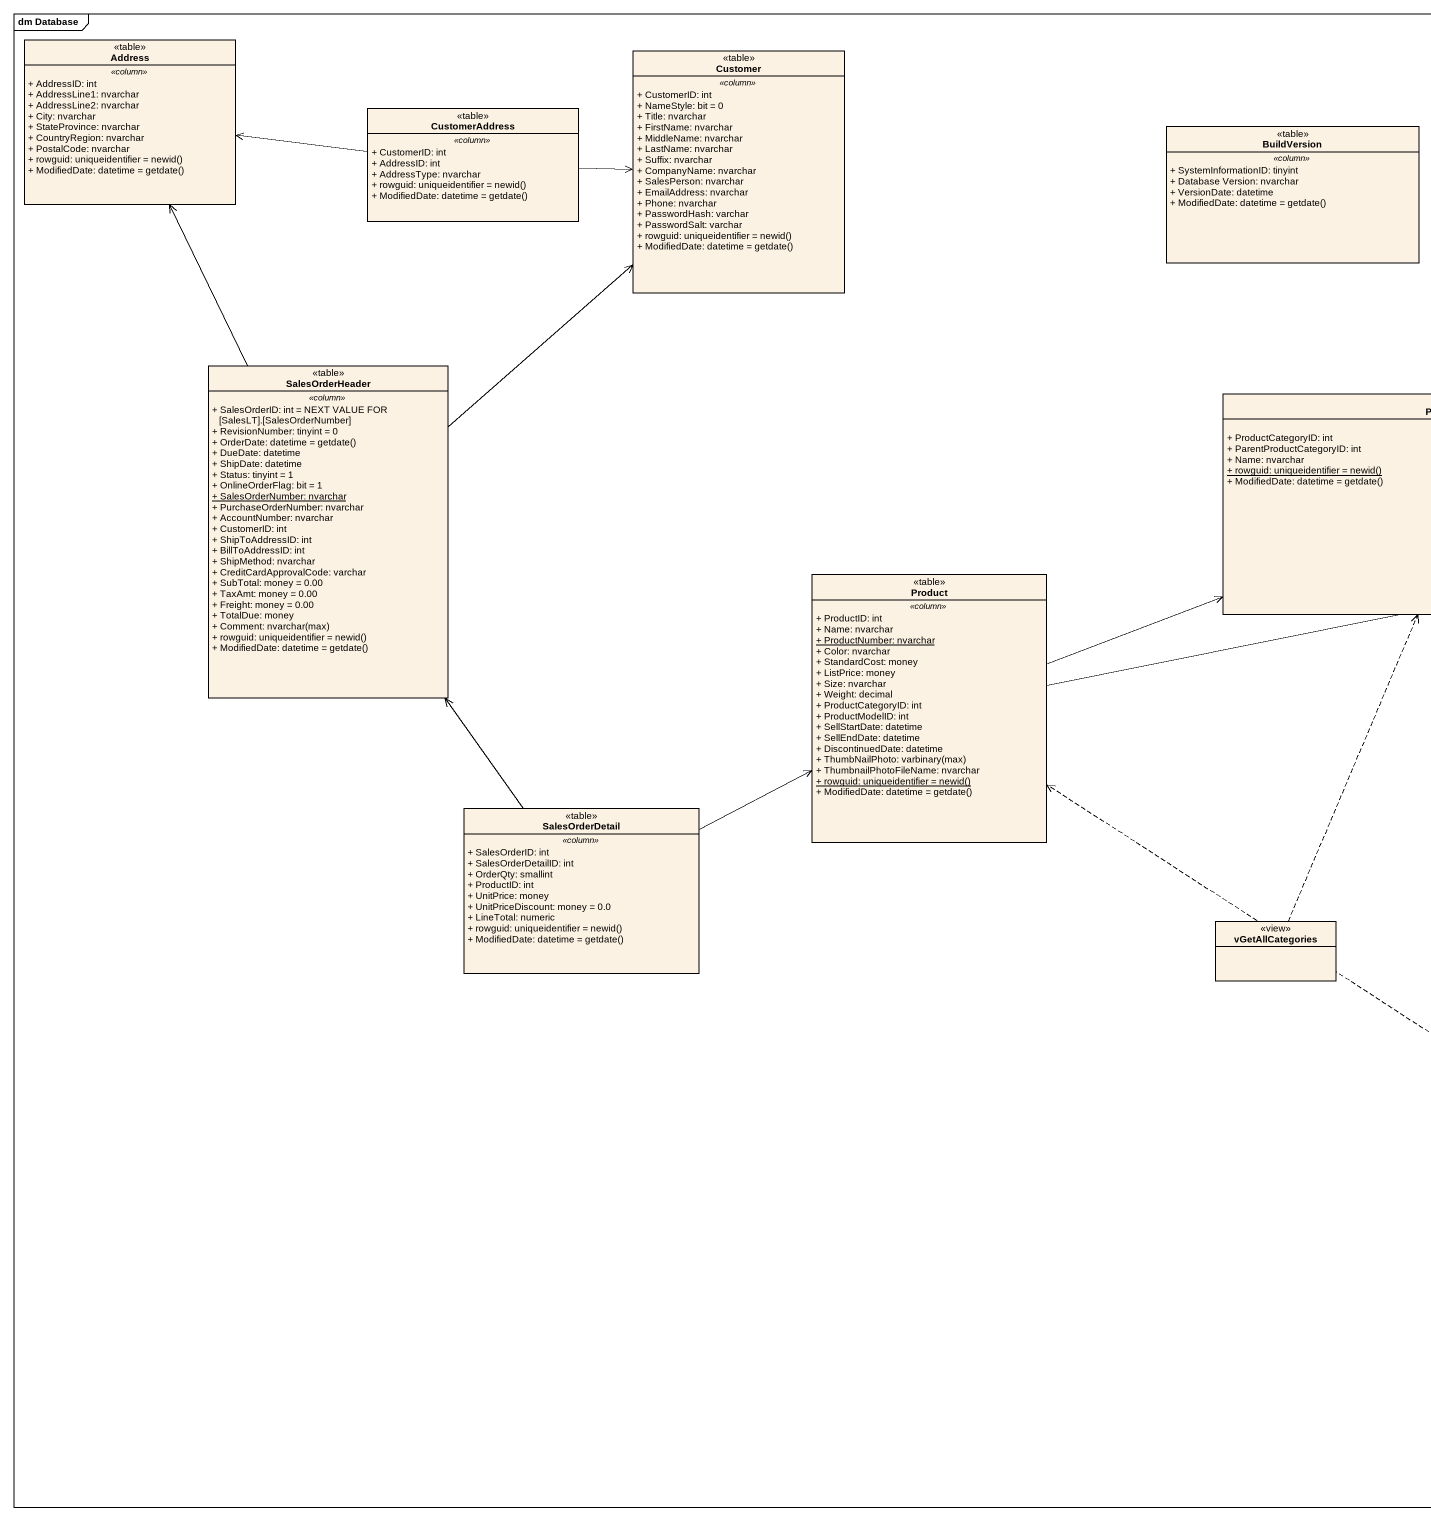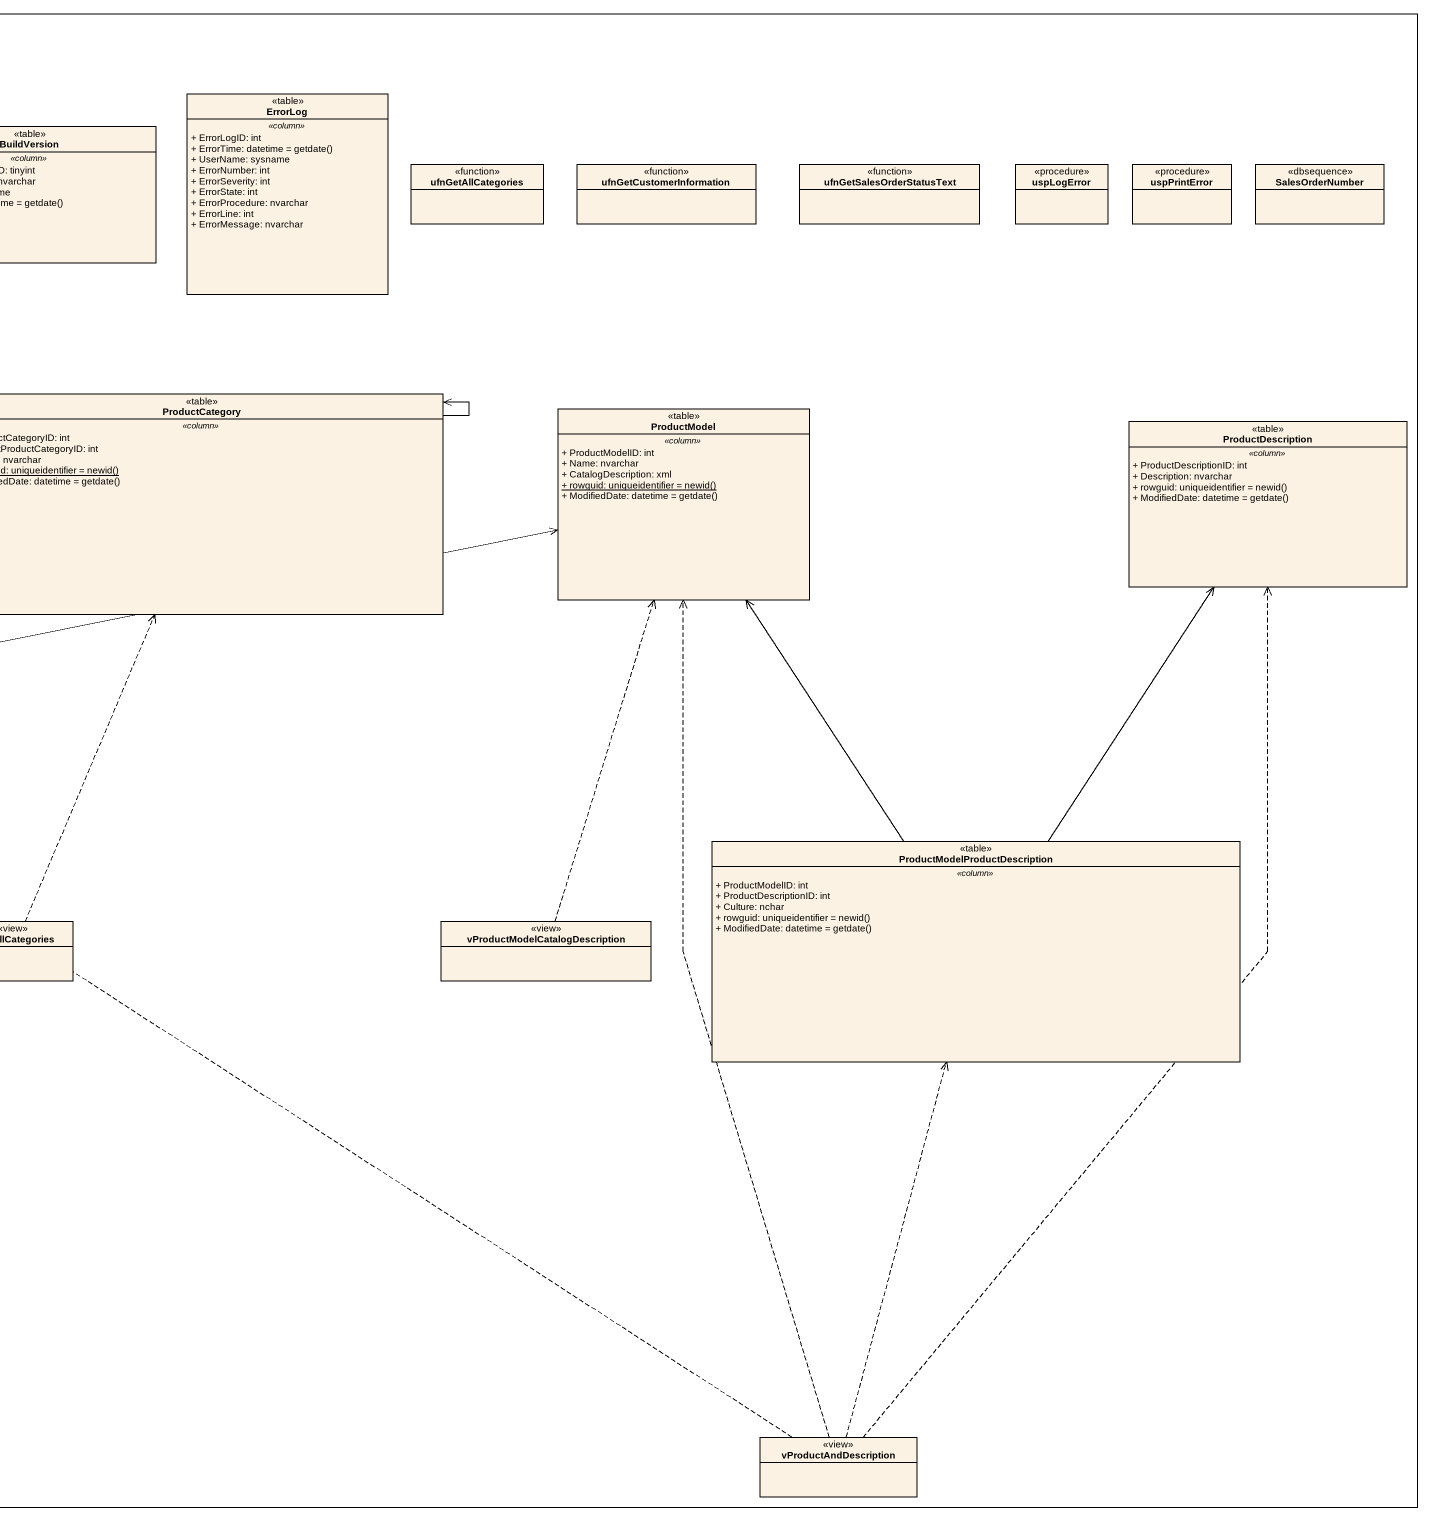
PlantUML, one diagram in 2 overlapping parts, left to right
@startuml
mainframe dm Database
hide circle
hide empty members
skinparam classAttributeIconSize 0
class Address <<table>> {
  .. <<column>> ..
  + AddressID: int
  + AddressLine1: nvarchar
  + AddressLine2: nvarchar
  + City: nvarchar
  + StateProvince: nvarchar
  + CountryRegion: nvarchar
  + PostalCode: nvarchar
  {field} + rowguid: uniqueidentifier = newid()
  {field} + ModifiedDate: datetime = getdate()
}
class Customer <<table>> {
  .. <<column>> ..
  + CustomerID: int
  + NameStyle: bit = 0
  + Title: nvarchar
  + FirstName: nvarchar
  + MiddleName: nvarchar
  + LastName: nvarchar
  + Suffix: nvarchar
  + CompanyName: nvarchar
  + SalesPerson: nvarchar
  + EmailAddress: nvarchar
  + Phone: nvarchar
  + PasswordHash: varchar
  + PasswordSalt: varchar
  {field} + rowguid: uniqueidentifier = newid()
  {field} + ModifiedDate: datetime = getdate()
}
class ErrorLog <<table>> {
  .. <<column>> ..
  + ErrorLogID: int
  {field} + ErrorTime: datetime = getdate()
  + UserName: sysname
  + ErrorNumber: int
  + ErrorSeverity: int
  + ErrorState: int
  + ErrorProcedure: nvarchar
  + ErrorLine: int
  + ErrorMessage: nvarchar
}
class CustomerAddress <<table>> {
  .. <<column>> ..
  + CustomerID: int
  + AddressID: int
  + AddressType: nvarchar
  {field} + rowguid: uniqueidentifier = newid()
  {field} + ModifiedDate: datetime = getdate()
}
class BuildVersion <<table>> {
  .. <<column>> ..
  + SystemInformationID: tinyint
  + Database Version: nvarchar
  + VersionDate: datetime
  {field} + ModifiedDate: datetime = getdate()
}
class ufnGetAllCategories <<function>>
class ufnGetCustomerInformation <<function>>
class ufnGetSalesOrderStatusText <<function>>
class uspLogError <<procedure>>
class uspPrintError <<procedure>>
class SalesOrderNumber <<dbsequence>>
class SalesOrderHeader <<table>> {
  .. <<column>> ..
  + SalesOrderID: int = NEXT VALUE FOR [SalesLT].[SalesOrderNumber]
  + RevisionNumber: tinyint = 0
  {field} + OrderDate: datetime = getdate()
  + DueDate: datetime
  + ShipDate: datetime
  + Status: tinyint = 1
  + OnlineOrderFlag: bit = 1
  {static} + SalesOrderNumber: nvarchar
  + PurchaseOrderNumber: nvarchar
  + AccountNumber: nvarchar
  + CustomerID: int
  + ShipToAddressID: int
  + BillToAddressID: int
  + ShipMethod: nvarchar
  + CreditCardApprovalCode: varchar
  + SubTotal: money = 0.00
  + TaxAmt: money = 0.00
  + Freight: money = 0.00
  + TotalDue: money
  {field} + Comment: nvarchar(max)
  {field} + rowguid: uniqueidentifier = newid()
  {field} + ModifiedDate: datetime = getdate()
}
class ProductCategory <<table>> {
  .. <<column>> ..
  + ProductCategoryID: int
  + ParentProductCategoryID: int
  + Name: nvarchar
  {static} {field} + rowguid: uniqueidentifier = newid()
  {field} + ModifiedDate: datetime = getdate()
}
class ProductModel <<table>> {
  .. <<column>> ..
  + ProductModelID: int
  + Name: nvarchar
  + CatalogDescription: xml
  {static} {field} + rowguid: uniqueidentifier = newid()
  {field} + ModifiedDate: datetime = getdate()
}
class ProductDescription <<table>> {
  .. <<column>> ..
  + ProductDescriptionID: int
  + Description: nvarchar
  {field} + rowguid: uniqueidentifier = newid()
  {field} + ModifiedDate: datetime = getdate()
}
class Product <<table>> {
  .. <<column>> ..
  + ProductID: int
  + Name: nvarchar
  {static} + ProductNumber: nvarchar
  + Color: nvarchar
  + StandardCost: money
  + ListPrice: money
  + Size: nvarchar
  + Weight: decimal
  + ProductCategoryID: int
  + ProductModelID: int
  + SellStartDate: datetime
  + SellEndDate: datetime
  + DiscontinuedDate: datetime
  {field} + ThumbNailPhoto: varbinary(max)
  + ThumbnailPhotoFileName: nvarchar
  {static} {field} + rowguid: uniqueidentifier = newid()
  {field} + ModifiedDate: datetime = getdate()
}
class SalesOrderDetail <<table>> {
  .. <<column>> ..
  + SalesOrderID: int
  + SalesOrderDetailID: int
  + OrderQty: smallint
  + ProductID: int
  + UnitPrice: money
  + UnitPriceDiscount: money = 0.0
  + LineTotal: numeric
  {field} + rowguid: uniqueidentifier = newid()
  {field} + ModifiedDate: datetime = getdate()
}
class "ProductModelProductDescription" as ProductModelProductDescripti <<table>> {
  .. <<column>> ..
  + ProductModelID: int
  + ProductDescriptionID: int
  + Culture: nchar
  {field} + rowguid: uniqueidentifier = newid()
  {field} + ModifiedDate: datetime = getdate()
}
class vGetAllCategories <<view>>
class "vProductModelCatalogDescription" as vProductModelCatalogDescript <<view>>
class vProductAndDescription <<view>>
CustomerAddress -left-> Address
CustomerAddress -right-> Customer
SalesOrderHeader -up-> Address
SalesOrderHeader -up-> Address
SalesOrderHeader -up-> Customer
ProductCategory --> ProductCategory
Product -right-> ProductCategory
Product -right-> ProductModel
SalesOrderDetail -up-> SalesOrderHeader
SalesOrderDetail -right-> Product
ProductModelProductDescripti -up-> ProductModel
ProductModelProductDescripti -up-> ProductDescription
vGetAllCategories .up.> ProductCategory
vProductModelCatalogDescript .up.> ProductModel
vProductAndDescription .up.> ProductModel
vProductAndDescription .up.> ProductDescription
vProductAndDescription .up.> Product
vProductAndDescription .up.> ProductModelProductDescripti
@enduml
